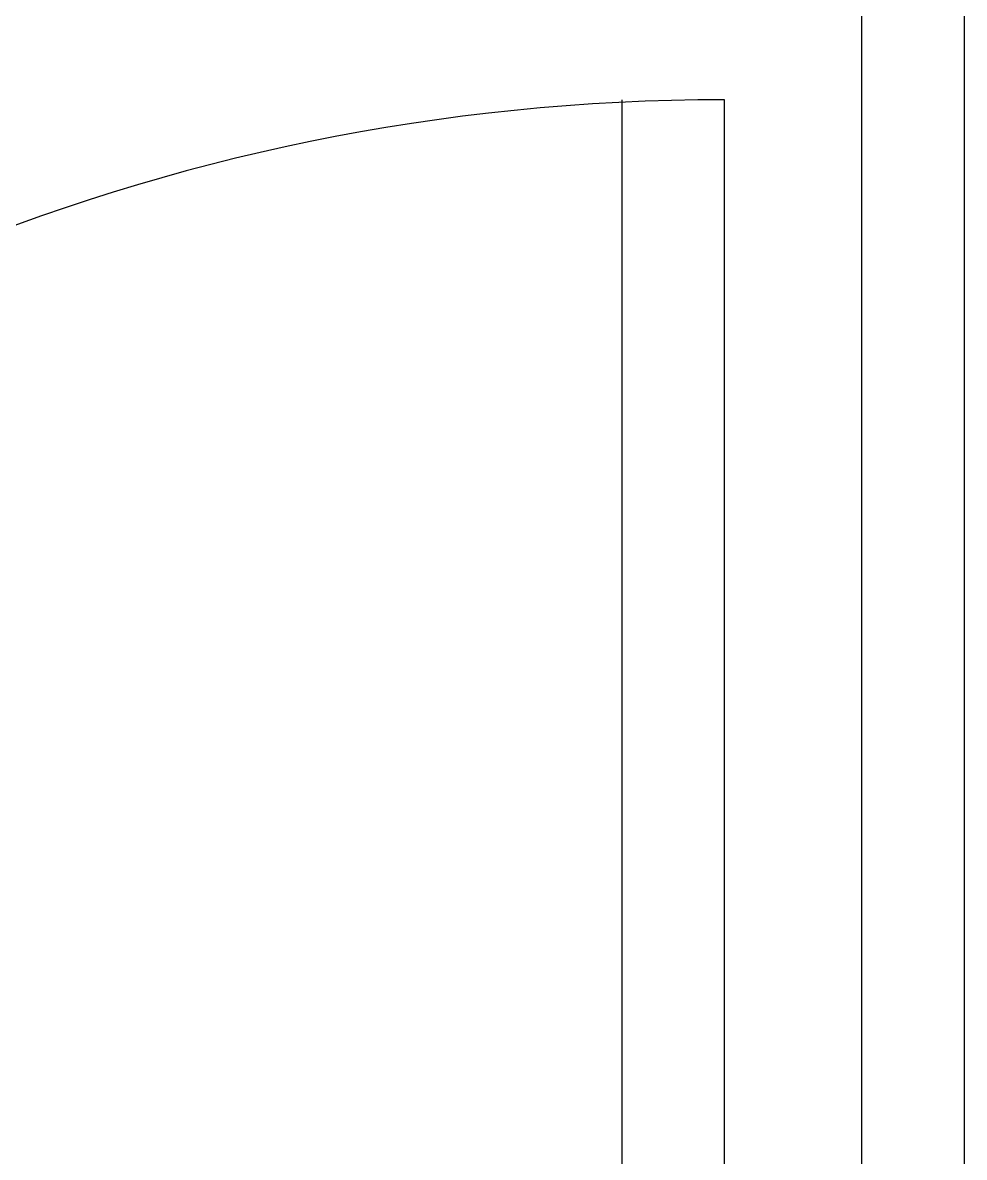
# Model space of a CAD drawing. Header units: inches. Extents: x 542787 to 543192, y 9574025 to 9574373.
# Drawn here: x 543042.7712 to 543043.046, y 9574114.1358 to 9574114.467 of the extents above; entities that cross this region are included whole.
import ezdxf

# ---------------------------------------------------------------- set-up
doc = ezdxf.new("R2010")
doc.units = ezdxf.units.IN
doc.header["$MEASUREMENT"] = 0
doc.layers.add('I-ARQ', color=8, linetype='Continuous')

msp = doc.modelspace()

# ---------------------------------------------------------------- linework, layer by layer
at = {"layer": 'I-ARQ'}
for p, q in [((543043.01601, 9574115.05451), (543043.01601, 9574113.84451)), ((543043.04601, 9574115.05451), (543043.04601, 9574113.84451)), ((543042.94601, 9574114.44451), (543042.94601, 9574113.84451)), ((543042.97601, 9574113.84451), (543042.97601, 9574114.44451))]:
    msp.add_line(p, q, dxfattribs=at)
msp.add_arc((543042.97601, 9574113.84451), 0.6, 90, 180, dxfattribs=at)
at = {"layer": 'I-ARQ', "lineweight": 5}
for points in [[(543043.04601, 9574114.34451), (543043.04601, 9574114.34451), (543043.04601, 9574114.36329), (543043.04601, 9574114.36329)], [(543043.04601, 9574114.36329), (543043.04601, 9574114.36329), (543043.04632, 9574114.36329), (543043.04632, 9574114.36329)], [(543043.04601, 9574114.36025), (543043.04601, 9574114.36025), (543043.04601, 9574114.35198), (543043.04601, 9574114.35198)], [(543043.04601, 9574114.32572), (543043.04601, 9574114.32572), (543043.04601, 9574114.34451), (543043.04601, 9574114.34451)], [(543043.04601, 9574114.32572), (543043.04601, 9574114.32572), (543043.04632, 9574114.32572), (543043.04632, 9574114.32572)]]:
    msp.add_open_spline(points, degree=3, dxfattribs=at)
msp.add_open_spline([(543043.04601, 9574114.33703), (543043.04601, 9574114.33703), (543043.04601, 9574114.33703), (543043.04601, 9574114.33703), (543043.04601, 9574114.33703), (543043.04601, 9574114.33703), (543043.04601, 9574114.33703), (543043.04601, 9574114.33703), (543043.04601, 9574114.33703), (543043.04601, 9574114.33703), (543043.04601, 9574114.33703), (543043.04601, 9574114.33703), (543043.04601, 9574114.33703), (543043.04601, 9574114.33703), (543043.04601, 9574114.33703), (543043.04601, 9574114.33703), (543043.04601, 9574114.33703), (543043.04601, 9574114.33703), (543043.04601, 9574114.33703), (543043.04601, 9574114.33703), (543043.04601, 9574114.33703), (543043.04601, 9574114.33703), (543043.04601, 9574114.33703), (543043.04601, 9574114.33703), (543043.04601, 9574114.33703), (543043.04601, 9574114.33703), (543043.04601, 9574114.33703), (543043.04601, 9574114.33703), (543043.04601, 9574114.33703), (543043.04601, 9574114.33703), (543043.04601, 9574114.33703), (543043.04601, 9574114.33703), (543043.04601, 9574114.33703), (543043.04601, 9574114.33703), (543043.04601, 9574114.33703), (543043.04601, 9574114.33703)], degree=3, knots=[0, 0, 0, 0, 0.111111, 0.111111, 0.111111, 0.111111, 0.222222, 0.222222, 0.222222, 0.222222, 0.333333, 0.333333, 0.333333, 0.333333, 0.444444, 0.444444, 0.444444, 0.444444, 0.555556, 0.555556, 0.555556, 0.555556, 0.666667, 0.666667, 0.666667, 0.666667, 0.777778, 0.777778, 0.777778, 0.777778, 0.888889, 0.888889, 0.888889, 0.888889, 1, 1, 1, 1], dxfattribs=at)

doc.saveas('drawing.dxf')
